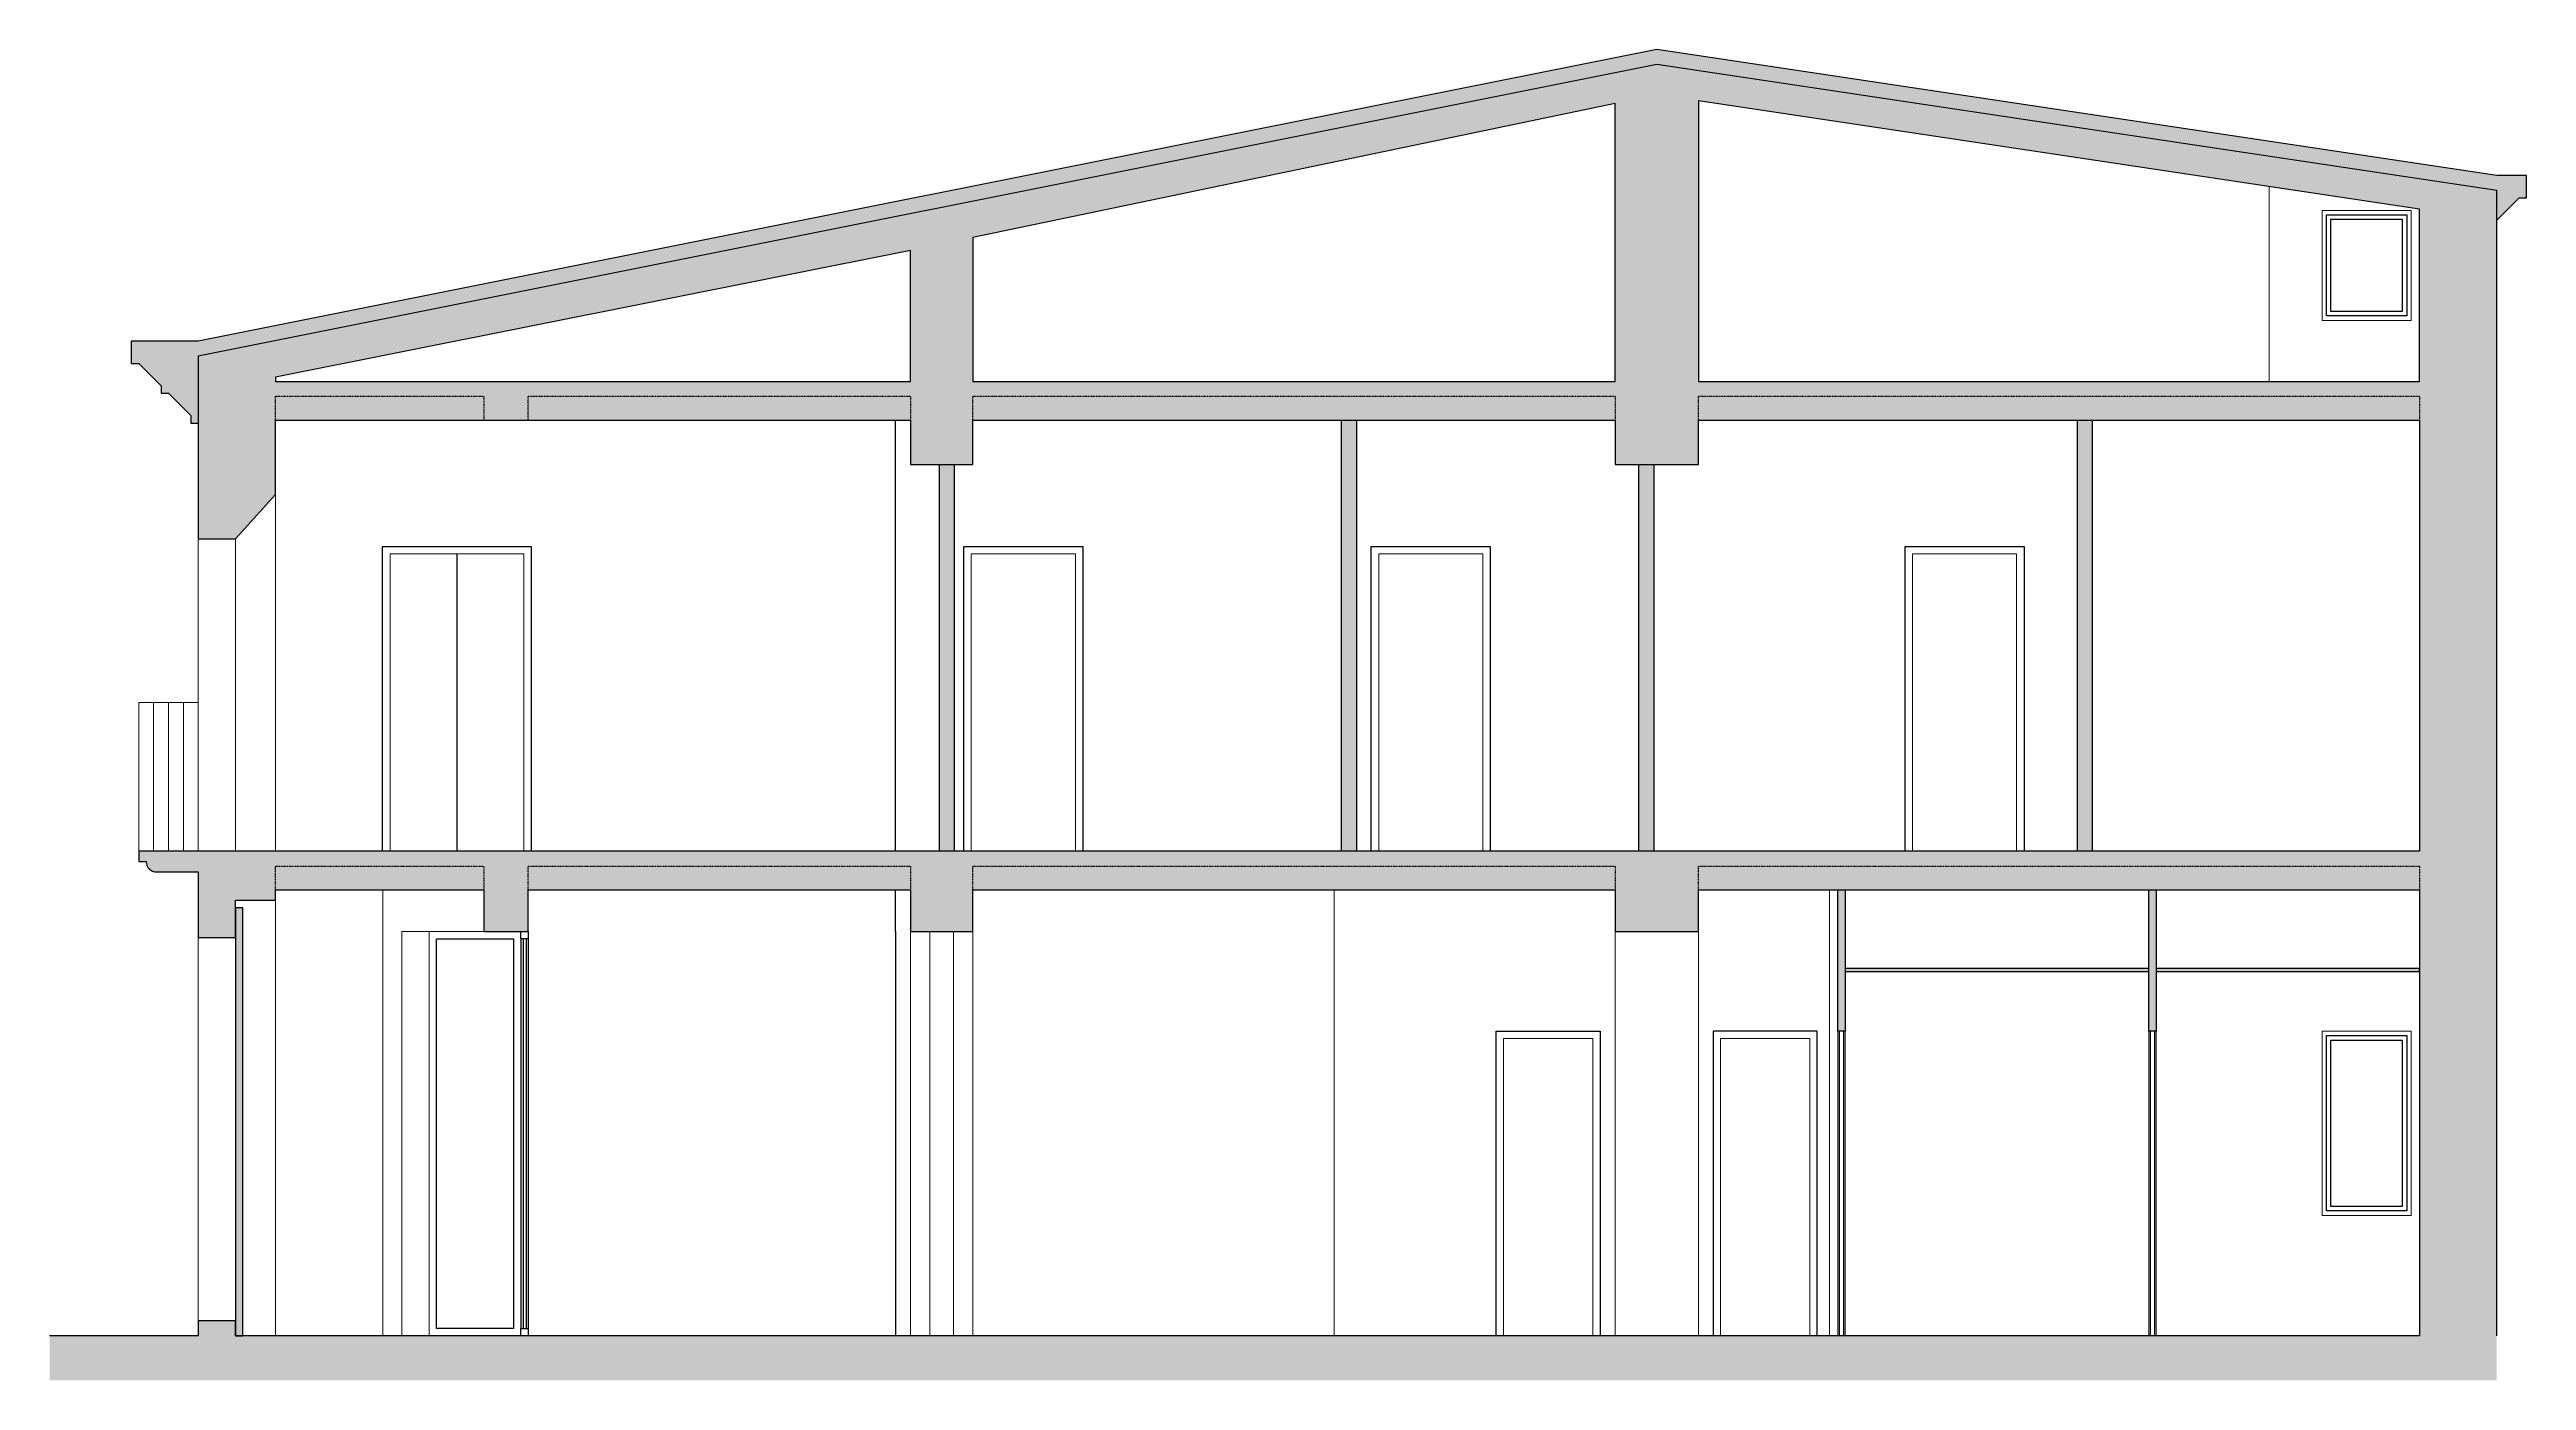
# Model space of a CAD drawing. Extents: x -50 to 69572, y -29139 to 50177.
# Drawn here: x 28195 to 44855, y 32007 to 40959 of the extents above; entities that cross this region are included whole.
import ezdxf

# ---------------------------------------------------------------- set-up
doc = ezdxf.new("R2010")
doc.units = 0
doc.set_wipeout_variables(frame=1)
doc.header["$PDMODE"] = 1
doc.linetypes.add('ACAD_ISO03W100', pattern=[30, 12, -18])
doc.layers.get('DEFPOINTS').update_dxf_attribs({"color": 20})
for name, color, linetype in [('COTES', 123, 'Continuous'), ('DISCONTINUA', 52, 'ACAD_ISO03W100'), ('DIVISÒRIES', 5, 'Continuous'), ('FUSTERIES', 144, 'Continuous'), ('H SECCIÓ', 253, 'Continuous'), ('PARETS', 6, 'Continuous'), ('PORTES', 144, 'Continuous')]:
    doc.layers.add(name, color=color, linetype=linetype)
doc.layers.add('H FUSTERIES', color=7, linetype='Continuous', true_color=0xffffff)
doc.layers.add('H MOBILIARI', color=7, linetype='Continuous', true_color=0xffffff)
doc.layers.add('PROJECCIÓ', color=52, linetype='Continuous', lineweight=13)
doc.layers.add('PROJECCIÓ SUAU', color=151, linetype='Continuous', lineweight=9)
doc.styles.add('ARIAL', font='')
doc.styles.get('ARIAL').set_extended_font_data('Century Gothic')
doc.dimstyles.new('Cotes Arnau', dxfattribs={"dimtxt": 0.1, "dimasz": 0.05, "dimexe": 0.05, "dimexo": 0.35, "dimgap": 0.04, "dimtad": 1, "dimlfac": 100, "dimrnd": 0.5, "dimtxsty": 'ARIAL', "dimblk1": 'Punta Cota', "dimblk2": 'Punta Cota Final', "dimsah": 1, "dimcen": 0, "dimse1": 1, "dimse2": 1, "dimadec": 0, "dimazin": 0, "dimtfac": 0.07, "dimtix": 1, "dimtmove": 0, "dimatfit": 2, "dimldrblk": 'NONE', "dimfxl": 0.05, "dimtolj": 1, "dimtzin": 0, "dimarcsym": 0})

# ---------------------------------------------------------------- blocks, each defined once
blk = doc.blocks.new('*U32')
blk.add_wipeout([(-0.05, 2.72), (0, 2.72), (0, 0), (-0.05, 0)]).dxf.layer = 'H FUSTERIES'
at = {"layer": 'FUSTERIES'}
for points in [[(0, 2.72), (0, 2.67), (-0.05, 2.67), (-0.05, 2.72)], [(0, 0.05), (0, 0), (-0.05, 0), (-0.05, 0.05)]]:
    blk.add_lwpolyline(points, close=True, dxfattribs=at)
at = {"layer": 'FUSTERIES', "color": 151}
for points in [[(-0.05, 2.67), (-0.05, 0.05)], [(0, 2.67), (0, 0.05)]]:
    blk.add_lwpolyline(points, dxfattribs=at)
at = {"layer": 'FUSTERIES'}
for points in [[(-0.035, 2.67), (-0.035, 0.05)], [(-0.015, 2.67), (-0.015, 0.05)]]:
    blk.add_lwpolyline(points, dxfattribs=at)
at = {"layer": 'PROJECCIÓ'}
blk.add_lwpolyline([(0, 2.72), (0, 0)], dxfattribs=at)
blk = doc.blocks.new('Punta Cota')
blk.add_line((0, -1), (0, 1))
blk = doc.blocks.new('Punta Cota Final')
blk.add_line((0, 1), (0, -1))
blk = doc.blocks.new('*D33')
at = {"layer": 'COTES', "color": 0, "lineweight": -2, "transparency": 16777216}
blk.add_line((33885, 35027), (33885, 35307), dxfattribs=at)
at = {"layer": 'DEFPOINTS', "color": 0, "transparency": 16777216}
for p in [(29715, 35307), (33885, 35307), (33885, 35027)]:
    blk.add_point(p, dxfattribs=at)
at = {"layer": 'COTES', "color": 0, "lineweight": -2, "transparency": 16777216, "xscale": 0.05, "yscale": 0.05, "zscale": 0.05}
for name, p, rotation in [('Punta Cota Final', (33885, 35307), 90), ('Punta Cota', (33885, 35027), 270)]:
    blk.add_blockref(name, p, dxfattribs=dict(at, rotation=rotation))
at = {"layer": 'COTES', "color": 0, "transparency": 16777216, "insert": (33885, 35167), "char_height": 0.1, "attachment_point": 5, "rotation": 90, "style": 'ARIAL'}
blk.add_mtext('\\A1;28000', dxfattribs=at)
blk = doc.blocks.new('_None')
blk = doc.blocks.new('*U34')
at = {"layer": 'H MOBILIARI', "transparency": 33554687}
h = blk.add_hatch(color=256, dxfattribs=at)
h.dxf.hatch_style = 1
h.paths.add_polyline_path([(0, 0), (0, -2.88), (0.05, -2.88), (0.05, 0)])
blk.add_lwpolyline([(0, 0), (0, -2.88), (0.05, -2.88), (0.05, 0)], close=True)
blk = doc.blocks.new('*D37')
at = {"layer": 'COTES', "color": 0, "lineweight": -2, "transparency": 16777216}
blk.add_line((33885, 35027), (33885, 32307), dxfattribs=at)
at = {"layer": 'DEFPOINTS', "color": 0, "transparency": 16777216}
for p in [(33885, 35027), (33885, 32307), (33941, 32307)]:
    blk.add_point(p, dxfattribs=at)
at = {"layer": 'COTES', "color": 0, "lineweight": -2, "transparency": 16777216, "xscale": 0.05, "yscale": 0.05, "zscale": 0.05}
for name, p, rotation in [('Punta Cota', (33885, 35027), 90), ('Punta Cota Final', (33885, 32307), 270)]:
    blk.add_blockref(name, p, dxfattribs=dict(at, rotation=rotation))
at = {"layer": 'COTES', "color": 0, "transparency": 16777216, "insert": (33885, 33667), "char_height": 0.1, "attachment_point": 5, "rotation": 90, "style": 'ARIAL'}
blk.add_mtext('\\A1;272000', dxfattribs=at)
blk = doc.blocks.new('*D38')
at = {"layer": 'COTES', "color": 0, "lineweight": -2, "transparency": 16777216}
blk.add_line((33885, 35567), (33885, 38467), dxfattribs=at)
at = {"layer": 'DEFPOINTS', "color": 0, "transparency": 16777216}
for p in [(30422, 38467), (33885, 38467), (33885, 35567)]:
    blk.add_point(p, dxfattribs=at)
at = {"layer": 'COTES', "color": 0, "lineweight": -2, "transparency": 16777216, "xscale": 0.05, "yscale": 0.05, "zscale": 0.05}
for name, p, rotation in [('Punta Cota Final', (33885, 38467), 90), ('Punta Cota', (33885, 35567), 270)]:
    blk.add_blockref(name, p, dxfattribs=dict(at, rotation=rotation))
at = {"layer": 'COTES', "color": 0, "transparency": 16777216, "insert": (33885, 37017), "char_height": 0.1, "attachment_point": 5, "rotation": 90, "style": 'ARIAL'}
blk.add_mtext('\\A1;290000', dxfattribs=at)

msp = doc.modelspace()

# ---------------------------------------------------------------- linework, layer by layer
at = {"layer": 'DISCONTINUA', "ltscale": 0.005}
for points in [[(29714.8104, 38466.6691), (29714.8104, 38626.6691), (31114.8104, 38626.6691), (31114.8104, 38466.6691)], [(31414.8104, 38466.6691), (31414.8104, 38626.6691), (33984.8104, 38626.6691), (33984.8104, 38466.6691)], [(34404.8104, 38466.6691), (34404.8104, 38626.6691), (38724.8104, 38626.6691), (38724.8104, 38466.6691)], [(39284.8104, 38466.6691), (39284.8104, 38626.6691), (44134.35521, 38626.6691), (44134.35521, 38466.6691)], [(29714.8104, 35306.6691), (29714.8104, 35466.6691), (31114.8104, 35466.6691), (31114.8104, 35306.6691)], [(31414.8104, 35306.6691), (31414.8104, 35466.6691), (33984.8104, 35466.6691), (33984.8104, 35306.6691)], [(34404.8104, 35306.6691), (34404.8104, 35466.6691), (38724.8104, 35466.6691), (38724.8104, 35306.6691)], [(39284.8104, 35306.6691), (39284.8104, 35466.6691), (44134.35521, 35466.6691), (44134.35521, 35306.6691)]]:
    msp.add_lwpolyline(points, dxfattribs=at)
at = {"layer": 'DIVISÒRIES'}
msp.add_lwpolyline([(44654.8104, 39811.33774), (44804.8104, 39961.33774), (44854.8104, 39961.33774), (44854.8104, 40111.33774), (44654.8104, 40111.33774), (39004.8104, 40958.6691), (29194.8104, 38996.6691), (28744.8104, 38996.6691), (28744.8104, 38846.6691), (28794.8104, 38846.6691), (28944.8104, 38696.6691), (28944.8104, 38646.6691), (28994.8104, 38646.6691), (29144.8104, 38496.6691), (29144.8104, 38446.6691), (29194.8104, 38446.6691)], dxfattribs=at)
for points in [[(36984.76745, 38466.6691), (36984.76745, 35566.6691), (36884.81602, 35566.6691), (36884.81602, 38466.6691)], [(41934.76182, 38466.6691), (41934.76182, 35566.6691), (41834.8104, 35566.6691), (41834.8104, 38466.6691)], [(34280.18066, 38166.6691), (34280.18066, 35566.6691), (34180.22924, 35566.6691), (34180.22924, 38166.6691)], [(38984.76182, 38166.6691), (38984.76182, 35566.6691), (38884.8104, 35566.6691), (38884.8104, 38166.6691)], [(40272.21387, 35306.6691), (40272.21387, 34356.6691), (40222.21387, 34356.6691), (40222.21387, 35306.6691)], [(42363.86415, 35306.6691), (42363.86415, 34356.6691), (42313.86415, 34356.6691), (42313.86415, 35306.6691)], [(40272.21387, 34756.6691), (42313.86415, 34756.6691), (42313.86415, 34776.6691), (40272.21387, 34776.6691)], [(42363.86415, 34756.6691), (44134.35521, 34756.6691), (44134.35521, 34776.6691), (42363.86415, 34776.6691)]]:
    msp.add_lwpolyline(points, close=True, dxfattribs=at)
at = {"layer": 'FUSTERIES'}
for points in [[(43509.8104, 39846.6691), (44049.8104, 39846.6691), (44049.8104, 39166.6691), (43509.8104, 39166.6691)], [(43539.8104, 39816.6691), (44019.8104, 39816.6691), (44019.8104, 39196.6691), (43539.8104, 39196.6691)], [(43509.8104, 34326.6691), (44049.8104, 34326.6691), (44049.8104, 33146.6691), (43509.8104, 33146.6691)], [(43539.8104, 34296.6691), (44019.8104, 34296.6691), (44019.8104, 33176.6691), (43539.8104, 33176.6691)]]:
    msp.add_lwpolyline(points, close=True, dxfattribs=at)
for points in [[(30434.8104, 35566.6691), (30434.8104, 37616.6691), (31434.8104, 37616.6691), (31434.8104, 35566.6691)], [(30934.8104, 37566.6691), (30934.8104, 35566.6691)], [(34344.82165, 35566.6691), (34344.82165, 37616.6691), (35144.82165, 37616.6691), (35144.82165, 35566.6691)], [(37084.79542, 35566.6691), (37084.79542, 37616.6691), (37884.79542, 37616.6691), (37884.79542, 35566.6691)], [(40675.33023, 35566.6691), (40675.33023, 37616.6691), (41475.33023, 37616.6691), (41475.33023, 35566.6691)], [(37924.8104, 32306.6691), (37924.8104, 34356.6691), (38624.8104, 34356.6691), (38624.8104, 32306.6691)], [(40084.8104, 32306.6691), (40084.8104, 34356.6691), (39384.8104, 34356.6691), (39384.8104, 32306.6691)], [(40232.21387, 34356.6691), (40232.21387, 32306.6691)], [(40262.21387, 34356.6691), (40262.21387, 32306.6691)], [(42323.86415, 34356.6691), (42323.86415, 32306.6691)], [(42353.86415, 34356.6691), (42353.86415, 32306.6691)]]:
    msp.add_lwpolyline(points, dxfattribs=at)
at = {"layer": 'PARETS'}
for points in [[(34404.8104, 38726.6691), (38724.8104, 38726.6691), (38724.8104, 40596.72793), (34404.8104, 39694.95685)], [(39284.8104, 40613.32256), (39284.8104, 38726.6691), (44134.35521, 38726.6691), (44134.35521, 39886.03559)], [(33984.8104, 38726.6691), (33984.8104, 39607.51372), (29714.8104, 38756.00268), (29714.8104, 38726.6691)]]:
    msp.add_lwpolyline(points, close=True, dxfattribs=at)
at = {"layer": 'PROJECCIÓ'}
for points in [[(43124.35521, 38726.6691), (43124.35521, 40037.50544)], [(29714.8104, 37966.6691), (29714.8104, 35566.6691)], [(29194.8104, 37666.6691), (29194.8104, 35566.6691)], [(29444.8104, 37666.6691), (29444.8104, 35566.6691)], [(30484.8104, 35566.6691), (30484.8104, 37566.6691), (31384.8104, 37566.6691), (31384.8104, 35566.6691)], [(34394.82165, 35566.6691), (34394.82165, 37566.6691), (35094.82165, 37566.6691), (35094.82165, 35566.6691)], [(37134.79542, 35566.6691), (37134.79542, 37566.6691), (37834.79542, 37566.6691), (37834.79542, 35566.6691)], [(40725.33023, 35566.6691), (40725.33023, 37566.6691), (41425.33023, 37566.6691), (41425.33023, 35566.6691)], [(28794.8104, 35566.6691), (28794.8104, 36566.6691), (29194.8104, 36566.6691)], [(29714.8104, 35236.6691), (29714.8104, 32306.6691)], [(30436.4042, 32306.6691), (30436.4042, 35306.6691)], [(36834.8104, 32306.6691), (36834.8104, 35306.6691)], [(40166.67241, 32306.6691), (40166.67241, 35306.6691)], [(29194.8104, 34986.6691), (29194.8104, 32406.6691)], [(29444.8104, 34986.6691), (29444.8104, 32406.6691)], [(30564.8104, 32306.6691), (30564.8104, 35026.6691)], [(31114.8104, 35026.6691), (30564.8104, 35026.6691)], [(30748.65817, 32306.6691), (30748.65817, 35026.6691)], [(33984.8104, 32306.6691), (33984.8104, 35026.6691)], [(34114.8104, 32306.6691), (34114.8104, 35026.6691)], [(34274.8104, 32306.6691), (34274.8104, 35026.6691)], [(34404.8104, 32306.6691), (34404.8104, 35026.6691)], [(38724.8104, 35026.6691), (38724.8104, 32306.6691)], [(39284.8104, 35026.6691), (39284.8104, 32306.6691)], [(40222.21387, 34356.6691), (40222.21387, 32306.6691)], [(40272.21387, 34356.6691), (40272.21387, 32306.6691)], [(42313.86415, 34356.6691), (42313.86415, 32306.6691)], [(42363.86415, 34356.6691), (42363.86415, 32306.6691)], [(37974.8104, 32306.6691), (37974.8104, 34306.6691), (38574.8104, 34306.6691), (38574.8104, 32306.6691)], [(40034.8104, 32306.6691), (40034.8104, 34306.6691), (39434.8104, 34306.6691), (39434.8104, 32306.6691)]]:
    msp.add_lwpolyline(points, dxfattribs=at)
for points in [[(43479.8104, 39876.6691), (44079.8104, 39876.6691), (44079.8104, 39136.6691), (43479.8104, 39136.6691)], [(43479.8104, 34356.6691), (44079.8104, 34356.6691), (44079.8104, 33116.6691), (43479.8104, 33116.6691)]]:
    msp.add_lwpolyline(points, close=True, dxfattribs=at)
at = {"layer": 'PROJECCIÓ SUAU'}
for points in [[(28894.8104, 36566.6691), (28894.8104, 35566.6691)], [(28994.8104, 36566.6691), (28994.8104, 35566.6691)], [(29094.8104, 36566.6691), (29094.8104, 35566.6691)]]:
    msp.add_lwpolyline(points, dxfattribs=at)

# ---------------------------------------------------------------- block references
at = {"layer": 'FUSTERIES', "xscale": 1000, "yscale": 1000, "zscale": 1000}
msp.add_blockref('*U32', (31414.8104, 32306.6691), dxfattribs=at)
at = {"layer": 'PORTES', "xscale": 1000, "yscale": 1000, "zscale": 1000}
msp.add_blockref('*U34', (29444.8104, 35186.6691), dxfattribs=at)

# ---------------------------------------------------------------- dimensions: what is measured, and where the dimension line sits
at = {"layer": 'COTES'}
for base, p1, p2, angle, picture, middle in [((33884.8104, 38466.6691), (33884.8104, 35566.6691), (30422.19627, 38466.6691), 90, '*D38', (33884.71789, 37016.6691)), ((33884.8104, 32306.6691), (33884.8104, 35026.6691), (33941.01437, 32306.6691), 270, '*D37', (33884.71789, 33666.6691))]:
    dim = msp.add_linear_dim(base=base, p1=p1, p2=p2, angle=angle, dimstyle='Cotes Arnau', dxfattribs=at)
    dim.commit()
    dim.dimension.update_dxf_attribs({"geometry": picture, "text_midpoint": middle})

# ---------------------------------------------------------------- next in the draw order: hatches: boundary and pattern name
at = {"layer": 'H SECCIÓ', "true_color": 0xb0b0b0, "transparency": 33554687}
h = msp.add_hatch(color=253, dxfattribs=at)
h.dxf.hatch_style = 1
h.paths.add_polyline_path([(44134.35521, 38726.6691), (39284.8104, 38726.6691), (39284.8104, 40613.32256), (44134.35521, 39886.03559)], flags=16)
h.paths.add_polyline_path([(38724.8104, 38726.6691), (34404.8104, 38726.6691), (34404.8104, 39694.95685), (38724.8104, 40596.72793)], flags=16)
h.paths.add_polyline_path([(44134.35521, 35466.6691), (39284.8104, 35466.6691), (39284.8104, 35306.6691), (44134.35521, 35306.6691)], flags=17)
h.paths.add_polyline_path([(38724.8104, 35466.6691), (34404.8104, 35466.6691), (34404.8104, 35306.6691), (38724.8104, 35306.6691)], flags=17)
h.paths.add_polyline_path([(33984.8104, 35466.6691), (31414.8104, 35466.6691), (31414.8104, 35306.6691), (33984.8104, 35306.6691)], flags=17)
h.paths.add_polyline_path([(31114.8104, 35466.6691), (29714.8104, 35466.6691), (29714.8104, 35306.6691), (31114.8104, 35306.6691)], flags=17)
h.paths.add_polyline_path([(33984.8104, 38626.6691), (31414.8104, 38626.6691), (31414.8104, 38466.6691), (33984.8104, 38466.6691)], flags=17)
h.paths.add_polyline_path([(31114.8104, 38626.6691), (29714.8104, 38626.6691), (29714.8104, 38466.6691), (31114.8104, 38466.6691)], flags=17)
h.paths.add_polyline_path([(38724.8104, 38626.6691), (34404.8104, 38626.6691), (34404.8104, 38466.6691), (38724.8104, 38466.6691)], flags=17)
h.paths.add_polyline_path([(44134.35521, 38626.6691), (39284.8104, 38626.6691), (39284.8104, 38466.6691), (44134.35521, 38466.6691)], flags=17)
h.paths.add_polyline_path([(33984.8104, 39607.51372), (33984.8104, 38726.6691), (29714.8104, 38726.6691), (29714.8104, 38756.00268)], flags=16)
edge = h.paths.add_edge_path()
edge.add_line((44654.8104, 40011.33774), (39004.8104, 40858.6691))
edge.add_line((39004.8104, 40858.6691), (29194.8104, 38896.6691))
edge.add_line((29194.8104, 38896.6691), (29194.8104, 37666.6691))
edge.add_line((29194.8104, 37666.6691), (29444.8104, 37666.6691))
edge.add_line((29444.8104, 37666.6691), (29714.8104, 37966.6691))
edge.add_line((29714.8104, 37966.6691), (29714.8104, 38466.6691))
edge.add_line((29714.8104, 38466.6691), (29714.8104, 38626.6691))
edge.add_line((29714.8104, 38626.6691), (31114.8104, 38626.6691))
edge.add_line((31114.8104, 38626.6691), (31114.8104, 38466.6691))
edge.add_line((31114.8104, 38466.6691), (31414.8104, 38466.6691))
edge.add_line((31414.8104, 38466.6691), (31414.8104, 38626.6691))
edge.add_line((31414.8104, 38626.6691), (33984.8104, 38626.6691))
edge.add_line((33984.8104, 38626.6691), (33984.8104, 38466.6691))
edge.add_line((33984.8104, 38466.6691), (33984.8104, 38166.6691))
edge.add_line((33984.8104, 38166.6691), (34404.8104, 38166.6691))
edge.add_line((34404.8104, 38166.6691), (34404.8104, 38466.6691))
edge.add_line((34404.8104, 38466.6691), (34404.8104, 38626.6691))
edge.add_line((34404.8104, 38626.6691), (38724.8104, 38626.6691))
edge.add_line((38724.8104, 38626.6691), (38724.8104, 38466.6691))
edge.add_line((38724.8104, 38466.6691), (38724.8104, 38166.6691))
edge.add_line((38724.8104, 38166.6691), (39284.8104, 38166.6691))
edge.add_line((39284.8104, 38166.6691), (39284.8104, 38466.6691))
edge.add_line((39284.8104, 38466.6691), (39284.8104, 38626.6691))
edge.add_line((39284.8104, 38626.6691), (44134.35521, 38626.6691))
edge.add_line((44134.35521, 38626.6691), (44134.35521, 38466.6691))
edge.add_line((44134.35521, 38466.6691), (44134.35521, 35566.6691))
edge.add_line((44134.35521, 35566.6691), (28794.8104, 35566.6691))
edge.add_line((28794.8104, 35566.6691), (28794.8104, 35496.6691))
edge.add_line((28794.8104, 35496.6691), (28844.8104, 35496.6691))
edge.add_arc((28914.8104, 35496.6691), 70, 180, 270)
edge.add_line((28914.8104, 35426.6691), (29194.8104, 35426.6691))
edge.add_line((29194.8104, 35426.6691), (29194.8104, 34986.6691))
edge.add_line((29194.8104, 34986.6691), (29444.8104, 34986.6691))
edge.add_line((29444.8104, 34986.6691), (29444.8104, 35186.6691))
edge.add_line((29444.8104, 35186.6691), (29444.8104, 35236.6691))
edge.add_line((29444.8104, 35236.6691), (29714.8104, 35236.6691))
edge.add_line((29714.8104, 35236.6691), (29714.8104, 35306.6691))
edge.add_line((29714.8104, 35306.6691), (29714.8104, 35466.6691))
edge.add_line((29714.8104, 35466.6691), (31114.8104, 35466.6691))
edge.add_line((31114.8104, 35466.6691), (31114.8104, 35306.6691))
edge.add_line((31114.8104, 35306.6691), (31114.8104, 35026.6691))
edge.add_line((31114.8104, 35026.6691), (31414.8104, 35026.6691))
edge.add_line((31414.8104, 35026.6691), (31414.8104, 35306.6691))
edge.add_line((31414.8104, 35306.6691), (31414.8104, 35466.6691))
edge.add_line((31414.8104, 35466.6691), (33984.8104, 35466.6691))
edge.add_line((33984.8104, 35466.6691), (33984.8104, 35306.6691))
edge.add_line((33984.8104, 35306.6691), (33984.8104, 35026.6691))
edge.add_line((33984.8104, 35026.6691), (34404.8104, 35026.6691))
edge.add_line((34404.8104, 35026.6691), (34404.8104, 35306.6691))
edge.add_line((34404.8104, 35306.6691), (34404.8104, 35466.6691))
edge.add_line((34404.8104, 35466.6691), (38724.8104, 35466.6691))
edge.add_line((38724.8104, 35466.6691), (38724.8104, 35306.6691))
edge.add_line((38724.8104, 35306.6691), (38724.8104, 35026.6691))
edge.add_line((38724.8104, 35026.6691), (39284.8104, 35026.6691))
edge.add_line((39284.8104, 35026.6691), (39284.8104, 35306.6691))
edge.add_line((39284.8104, 35306.6691), (39284.8104, 35466.6691))
edge.add_line((39284.8104, 35466.6691), (44134.35521, 35466.6691))
edge.add_line((44134.35521, 35466.6691), (44134.35521, 35306.6691))
edge.add_line((44134.35521, 35306.6691), (44134.35521, 32306.6691))
edge.add_line((44134.35521, 32306.6691), (29444.8104, 32306.6691))
edge.add_line((29444.8104, 32306.6691), (29444.8104, 32406.6691))
edge.add_line((29444.8104, 32406.6691), (29194.8104, 32406.6691))
edge.add_line((29194.8104, 32406.6691), (29194.8104, 32306.6691))
edge.add_line((29194.8104, 32306.6691), (28194.8104, 32306.6691))
edge.add_line((28194.8104, 32306.6691), (28194.8104, 32006.6691))
edge.add_line((28194.8104, 32006.6691), (44654.8104, 32006.6691))
edge.add_line((44654.8104, 32006.6691), (44654.8104, 32306.6691))
edge.add_line((44654.8104, 32306.6691), (44654.8104, 40011.33774))
at = {"layer": 'H SECCIÓ', "true_color": 0xd6d6d6, "transparency": 33554687}
h = msp.add_hatch(color=254, dxfattribs=at)
h.dxf.hatch_style = 1
h.paths.add_polyline_path([(44654.8104, 40111.33774), (39004.8104, 40958.6691), (29194.8104, 38996.6691), (28744.8104, 38996.6691), (28744.8104, 38846.6691), (28794.8104, 38846.6691), (28944.8104, 38696.6691), (28944.8104, 38646.6691), (28994.8104, 38646.6691), (29144.8104, 38496.6691), (29144.8104, 38446.6691), (29194.8104, 38446.6691), (29194.8104, 38896.6691), (39004.8104, 40858.6691), (44654.8104, 40011.33774), (44654.8104, 39811.33774), (44804.8104, 39961.33774), (44854.8104, 39961.33774), (44854.8104, 40111.33774)])
h.paths.add_polyline_path([(34280.18066, 38166.6691), (34280.18066, 35566.6691), (34180.22924, 35566.6691), (34180.22924, 38166.6691)])
h.paths.add_polyline_path([(36984.76745, 38466.6691), (36984.76745, 35566.6691), (36884.81602, 35566.6691), (36884.81602, 38466.6691)])
h.paths.add_polyline_path([(38984.76182, 38166.6691), (38984.76182, 35566.6691), (38884.8104, 35566.6691), (38884.8104, 38166.6691)])
h.paths.add_polyline_path([(41934.76182, 38466.6691), (41934.76182, 35566.6691), (41834.8104, 35566.6691), (41834.8104, 38466.6691)])
h.paths.add_polyline_path([(42363.86415, 34756.6691), (44134.35521, 34756.6691), (44134.35521, 34776.6691), (42363.86415, 34776.6691)])
h.paths.add_polyline_path([(40272.21387, 34756.6691), (42313.86415, 34756.6691), (42313.86415, 34776.6691), (40272.21387, 34776.6691)])
h.paths.add_polyline_path([(42363.86415, 35306.6691), (42363.86415, 34356.6691), (42313.86415, 34356.6691), (42313.86415, 35306.6691)])
h.paths.add_polyline_path([(40272.21387, 35306.6691), (40272.21387, 34356.6691), (40222.21387, 34356.6691), (40222.21387, 35306.6691)])

# ---------------------------------------------------------------- next in the draw order: linework, layer by layer
at = {"layer": 'FUSTERIES'}
msp.add_lwpolyline([(30798.65817, 34976.6691), (31314.8104, 34976.6691), (31314.8104, 32356.6691), (30798.65817, 32356.6691)], close=True, dxfattribs=at)
at = {"layer": 'PARETS'}
msp.add_lwpolyline([(44654.8104, 32306.6691), (44654.8104, 40011.33774), (39004.8104, 40858.6691), (29194.8104, 38896.6691), (29194.8104, 37666.6691), (29444.8104, 37666.6691), (29714.8104, 37966.6691), (29714.8104, 38466.6691), (33984.8104, 38466.6691), (33984.8104, 38166.6691), (34404.8104, 38166.6691), (34404.8104, 38466.6691), (38724.8104, 38466.6691), (38724.8104, 38166.6691), (39284.8104, 38166.6691), (39284.8104, 38466.6691), (44134.35521, 38466.6691), (44134.35521, 35566.6691), (28794.8104, 35566.6691), (28794.8104, 35496.6691), (28844.8104, 35496.6691, 0.4142135624), (28914.8104, 35426.6691), (29194.8104, 35426.6691), (29194.8104, 34986.6691), (29444.8104, 34986.6691), (29444.8104, 35236.6691), (29714.8104, 35236.6691), (29714.8104, 35306.6691), (31114.8104, 35306.6691), (31114.8104, 35026.6691), (31414.8104, 35026.6691), (31414.8104, 35306.6691), (33984.8104, 35306.6691), (33984.8104, 35026.6691), (34404.8104, 35026.6691), (34404.8104, 35306.6691), (38724.8104, 35306.6691), (38724.8104, 35026.6691), (39284.8104, 35026.6691), (39284.8104, 35306.6691), (44134.35521, 35306.6691), (44134.35521, 32306.6691), (29444.8104, 32306.6691), (29444.8104, 32406.6691), (29194.8104, 32406.6691), (29194.8104, 32306.6691), (28194.8104, 32306.6691)], format="xyb", dxfattribs=at)
at = {"layer": 'PROJECCIÓ'}
msp.add_lwpolyline([(31414.8104, 32306.6691), (31414.8104, 35026.6691)], dxfattribs=at)

# ---------------------------------------------------------------- next in the draw order: dimensions: what is measured, and where the dimension line sits
at = {"layer": 'COTES'}
dim = msp.add_linear_dim(base=(33884.8104, 35306.6691), p1=(33884.8104, 35026.6691), p2=(29714.8104, 35306.6691), angle=90, dimstyle='Cotes Arnau', dxfattribs=at)
dim.commit()
dim.dimension.update_dxf_attribs({"geometry": '*D33', "text_midpoint": (33884.71789, 35166.6691)})

doc.saveas('drawing.dxf')
